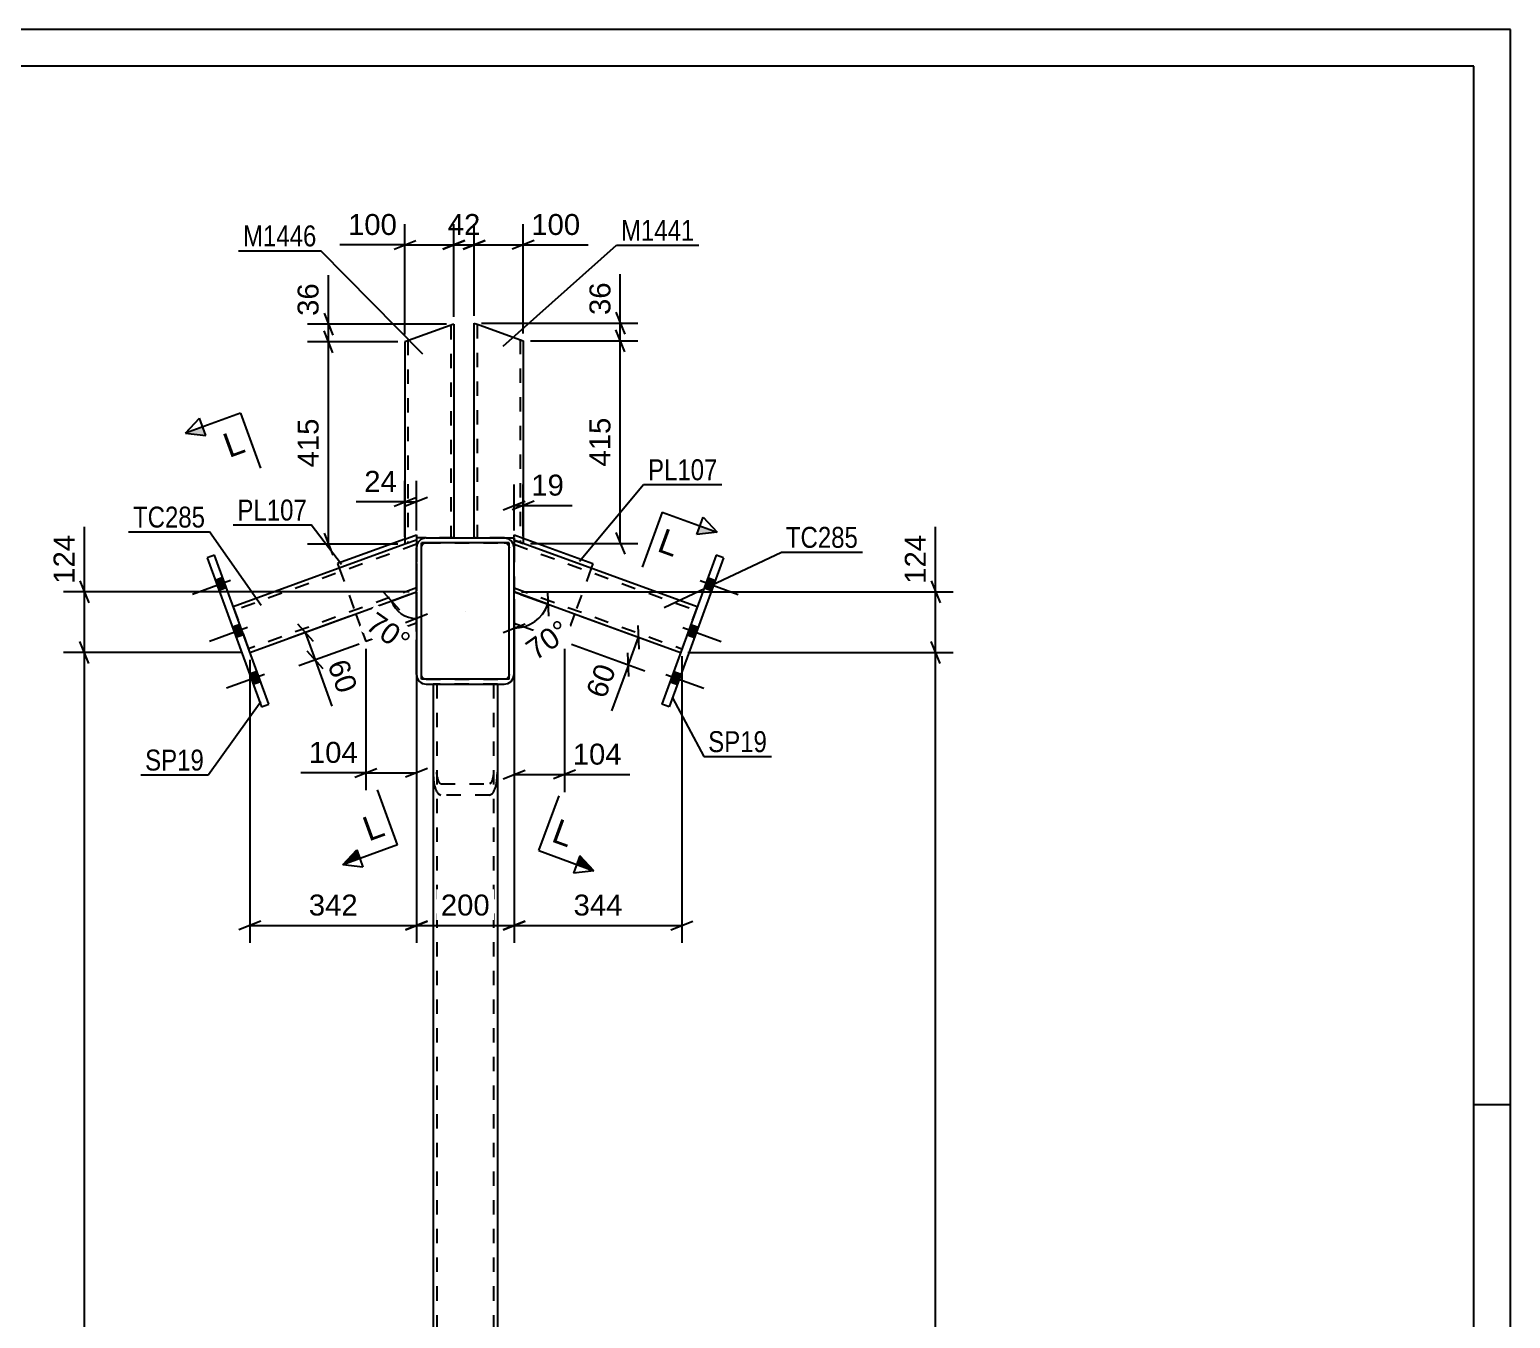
# Model space of a CAD drawing. Header units: millimetres. Extents: x -365 to 476, y -61 to 533.
# Drawn here: x 273.2 to 475.7, y 356.8 to 533 of the extents above; entities that cross this region are included whole.
import ezdxf

# ---------------------------------------------------------------- set-up
doc = ezdxf.new("R2010")
doc.units = ezdxf.units.MM
doc.linetypes.add('DXK_LINE_DOT2', pattern=[3.9198, 1.9599, -1.9599])
doc.linetypes.add('DXK_LINE_DOT3', pattern=[5.9187, 2.979, -0.9799, 0.9799, -0.9799])
doc.styles.add('Arial', font='arial.ttf', dxfattribs={"height": 0.2})
doc.styles.add('Arial Narrow', font='ARIALN.TTF', dxfattribs={"height": 0.2})

# ---------------------------------------------------------------- blocks, each defined once
blk = doc.blocks.new('Unknown-284858020-7668')
at = {"color": 5, "linetype": 'Continuous'}
for p, q in [((475.72, 533.03), (-365.28, 533.03)), ((475.72, -60.97), (475.72, 533.03)), ((470.72, 528.03), (-360.28, 528.03)), ((470.72, -55.97), (470.72, 528.03)), ((475.72, 386.03), (470.72, 386.03))]:
    blk.add_line(p, q, dxfattribs=at)
blk = doc.blocks.new('Part-284858020-20380 - 20379')
at = {"color": 2, "linetype": 'Continuous'}
for p, q in [((326.24, 462.71), (326.14, 462.2)), ((326.14, 444.86), (326.14, 462.2)), ((327.48, 463.53), (326.96, 463.43)), ((327.48, 463.53), (338.14, 463.53)), ((338.65, 463.43), (338.14, 463.53)), ((339.48, 462.2), (339.37, 462.71)), ((339.48, 444.86), (339.48, 462.2)), ((326.14, 444.86), (326.24, 444.35)), ((326.96, 443.63), (327.48, 443.53)), ((327.48, 443.53), (338.14, 443.53)), ((338.14, 443.53), (338.65, 443.63)), ((339.37, 444.35), (339.48, 444.86))]:
    blk.add_line(p, q, dxfattribs=at)
at = {"color": 7, "linetype": 'DXK_LINE_DOT2'}
for p, q in [((326.81, 462.2), (326.86, 462.45)), ((326.81, 444.86), (326.81, 462.2)), ((327.22, 462.81), (327.48, 462.86)), ((327.48, 462.86), (338.14, 462.86)), ((338.14, 462.86), (338.4, 462.81)), ((338.76, 462.45), (338.81, 462.2)), ((338.81, 444.86), (338.81, 462.2)), ((326.86, 444.61), (326.81, 444.86)), ((327.48, 444.2), (327.22, 444.25)), ((327.48, 444.2), (338.14, 444.2)), ((338.4, 444.25), (338.14, 444.2)), ((338.81, 444.86), (338.76, 444.61))]:
    blk.add_line(p, q, dxfattribs=at)
at = {"color": 7, "linetype": 'DXK_LINE_DOT3'}
blk.add_line((332.81, 453.53), (332.81, 453.53), dxfattribs=at)
at = {"color": 2, "linetype": 'Continuous'}
for centre, start, end in [((327.48, 462.2), 112.5, 157.5), ((338.14, 462.2), 22.5, 67.5), ((327.48, 444.86), 202.5, 247.5), ((338.14, 444.86), 292.5, 337.5)]:
    blk.add_arc(centre, 1.33, start, end, dxfattribs=at)
at = {"color": 7, "linetype": 'DXK_LINE_DOT2'}
for centre, start, end in [((327.48, 462.2), 112.5, 157.5), ((338.14, 462.2), 22.5, 67.5), ((327.48, 444.86), 202.5, 247.5), ((338.14, 444.86), 292.5, 337.5)]:
    blk.add_arc(centre, 0.667, start, end, dxfattribs=at)
blk = doc.blocks.new('Part-284858020-20400 - 20379')
at = {"color": 2, "linetype": 'Continuous'}
for p, q in [((367.1, 461.17), (359.69, 440.81)), ((368.1, 460.8), (360.69, 440.44)), ((368.1, 460.8), (367.1, 461.17)), ((360.69, 440.44), (359.69, 440.81))]:
    blk.add_line(p, q, dxfattribs=at)
blk = doc.blocks.new('Part-284858020-20384 - 20379')
at = {"color": 2, "linetype": 'Continuous'}
for p, q in [((328.41, 443.53), (328.41, 250.86)), ((337.21, 443.53), (337.21, 250.86))]:
    blk.add_line(p, q, dxfattribs=at)
at = {"color": 7, "linetype": 'DXK_LINE_DOT2'}
for p, q in [((337.21, 443.53), (328.41, 443.53)), ((328.94, 443.53), (328.94, 250.86)), ((336.68, 443.53), (336.68, 250.86)), ((337.21, 250.86), (328.41, 250.86))]:
    blk.add_line(p, q, dxfattribs=at)
blk = doc.blocks.new('Part-284858020-20387 - 20379')
at = {"color": 2, "linetype": 'Continuous'}
for p, q in [((324.57, 462.67), (301.08, 454.12)), ((326.14, 463.24), (326.14, 462.2)), ((303.36, 447.86), (326.14, 456.15))]:
    blk.add_line(p, q, dxfattribs=at)
at = {"color": 7, "linetype": 'DXK_LINE_DOT2'}
for p, q in [((326.14, 462.67), (301.27, 453.62)), ((326.14, 463.24), (324.57, 462.67)), ((326.14, 463.24), (326.14, 463.24)), ((326.14, 463.24), (326.14, 463.24)), ((326.14, 462.2), (326.14, 456.15)), ((326.14, 456.71), (303.18, 448.36)), ((301.08, 454.12), (303.36, 447.86))]:
    blk.add_line(p, q, dxfattribs=at)
blk = doc.blocks.new('Part-284858020-20398 - 20379')
at = {"color": 2, "linetype": 'Continuous'}
for p, q in [((339.48, 463.24), (339.48, 462.2)), ((364.53, 454.12), (340.71, 462.79)), ((339.48, 456.15), (362.25, 447.86))]:
    blk.add_line(p, q, dxfattribs=at)
at = {"color": 7, "linetype": 'DXK_LINE_DOT2'}
for p, q in [((340.71, 462.79), (339.48, 463.24)), ((339.48, 463.24), (339.48, 463.24)), ((339.48, 463.24), (339.48, 463.24)), ((339.48, 462.67), (364.35, 453.62)), ((339.48, 462.2), (339.48, 456.15)), ((339.48, 456.71), (362.44, 448.36)), ((364.53, 454.12), (362.25, 447.86))]:
    blk.add_line(p, q, dxfattribs=at)
blk = doc.blocks.new('Part-284858020-20401 - 20379')
at = {"color": 2, "linetype": 'Continuous'}
for p, q in [((298.52, 461.17), (297.52, 460.8)), ((297.52, 460.8), (304.93, 440.44)), ((305.93, 440.81), (298.52, 461.17)), ((304.93, 440.44), (305.93, 440.81))]:
    blk.add_line(p, q, dxfattribs=at)
blk = doc.blocks.new('Part-284858020-20412 - 20379')
at = {"color": 7, "linetype": 'DXK_LINE_DOT2'}
for p, q in [((339.48, 451.89), (339.48, 463.95)), ((339.48, 463.95), (340.71, 463.5)), ((350.04, 459.4), (347.76, 453.13))]:
    blk.add_line(p, q, dxfattribs=at)
at = {"color": 2, "linetype": 'Continuous'}
for p, q in [((340.71, 463.5), (350.26, 460.02)), ((350.26, 460.02), (350.04, 459.4)), ((339.48, 451.89), (346.39, 449.37)), ((347.76, 453.13), (346.39, 449.37))]:
    blk.add_line(p, q, dxfattribs=at)
blk = doc.blocks.new('Part-284858020-20413 - 20379')
at = {"color": 7, "linetype": 'DXK_LINE_DOT2'}
for p, q in [((324.57, 463.38), (326.14, 463.95)), ((326.14, 463.95), (326.14, 451.89)), ((315.58, 459.4), (317.86, 453.13))]:
    blk.add_line(p, q, dxfattribs=at)
at = {"color": 2, "linetype": 'Continuous'}
for p, q in [((324.57, 463.38), (315.35, 460.02)), ((315.35, 460.02), (315.58, 459.4)), ((317.86, 453.13), (319.23, 449.37)), ((326.14, 451.89), (319.23, 449.37))]:
    blk.add_line(p, q, dxfattribs=at)
blk = doc.blocks.new('Part-284858020-20436 - 20379')
at = {"color": 2, "linetype": 'Continuous'}
for p, q in [((334.04, 463.53), (334.04, 492.89)), ((334.04, 492.89), (334.11, 492.86)), ((334.11, 492.86), (334.28, 492.8)), ((334.28, 492.8), (334.84, 492.6)), ((334.84, 492.6), (340.71, 490.46)), ((340.71, 490.46), (340.71, 462.79)), ((338.14, 463.53), (339.48, 463.53)), ((339.48, 463.53), (339.47, 463.24)), ((339.47, 463.24), (340.71, 462.79))]:
    blk.add_line(p, q, dxfattribs=at)
at = {"color": 7, "linetype": 'DXK_LINE_DOT2'}
for p, q in [((334.28, 492.8), (334.69, 492.65)), ((334.44, 492.74), (334.44, 463.53)), ((334.44, 492.74), (334.48, 492.73)), ((334.54, 492.71), (334.84, 492.6)), ((340.31, 490.61), (340.31, 462.94)), ((338.14, 463.53), (334.04, 463.53))]:
    blk.add_line(p, q, dxfattribs=at)
blk = doc.blocks.new('Part-284858020-20439 - 20379')
at = {"color": 2, "linetype": 'Continuous'}
for p, q in [((331.24, 492.77), (324.57, 490.34)), ((331.24, 492.77), (331.24, 463.53)), ((324.57, 490.34), (324.57, 462.67)), ((326.14, 463.24), (324.57, 462.67)), ((326.14, 463.53), (326.14, 463.24)), ((327.48, 463.53), (326.14, 463.53))]:
    blk.add_line(p, q, dxfattribs=at)
at = {"color": 7, "linetype": 'DXK_LINE_DOT2'}
for p, q in [((330.72, 492.58), (330.75, 492.59)), ((330.81, 492.61), (330.84, 492.62)), ((330.84, 492.62), (330.84, 463.53)), ((324.97, 490.48), (324.97, 462.82)), ((331.24, 463.53), (327.48, 463.53))]:
    blk.add_line(p, q, dxfattribs=at)
blk = doc.blocks.new('Bolt-284858020-20494 - 20379')
at = {"linetype": 'Continuous'}
for points in [[(300.14, 456.72), (299.64, 458.1), (298.63, 457.73), (299.13, 456.36)], [(300.14, 456.72), (299.64, 458.1), (298.63, 457.73), (299.13, 456.36)], [(300.14, 456.72), (299.64, 458.1), (298.63, 457.73), (299.13, 456.36)], [(302.47, 450.3), (301.97, 451.68), (300.97, 451.31), (301.47, 449.93)], [(302.47, 450.3), (301.97, 451.68), (300.97, 451.31), (301.47, 449.93)], [(304.81, 443.88), (304.31, 445.26), (303.31, 444.89), (303.81, 443.51)], [(304.81, 443.88), (304.31, 445.26), (303.31, 444.89), (303.81, 443.51)], [(304.81, 443.88), (304.31, 445.26), (303.31, 444.89), (303.81, 443.51)]]:
    blk.add_hatch(color=1, dxfattribs=at).paths.add_polyline_path(points)
at = {"color": 1, "linetype": 'Continuous'}
for p, q in [((300.7, 457.71), (295.5, 455.81)), ((300.7, 457.71), (295.5, 455.81)), ((300.7, 457.71), (295.5, 455.81)), ((299.64, 458.1), (298.63, 457.73)), ((299.64, 458.1), (298.63, 457.73)), ((299.64, 458.1), (298.63, 457.73)), ((300.14, 456.72), (299.13, 456.36)), ((300.14, 456.72), (299.13, 456.36)), ((300.14, 456.72), (299.13, 456.36)), ((301.97, 451.68), (300.97, 451.31)), ((301.97, 451.68), (300.97, 451.31)), ((303.04, 451.29), (297.84, 449.39)), ((303.04, 451.29), (297.84, 449.39)), ((302.47, 450.3), (301.47, 449.93)), ((302.47, 450.3), (301.47, 449.93)), ((305.38, 444.86), (300.18, 442.97)), ((305.38, 444.86), (300.18, 442.97)), ((305.38, 444.86), (300.18, 442.97)), ((304.31, 445.26), (303.31, 444.89)), ((304.31, 445.26), (303.31, 444.89)), ((304.31, 445.26), (303.31, 444.89)), ((304.81, 443.88), (303.81, 443.51)), ((304.81, 443.88), (303.81, 443.51)), ((304.81, 443.88), (303.81, 443.51))]:
    blk.add_line(p, q, dxfattribs=at)
blk = doc.blocks.new('Part-284858020-20447 - 20379')
at = {"color": 2, "linetype": 'Continuous'}
for p, q in [((326.81, 444.2), (326.81, 462.86)), ((338.81, 462.86), (326.81, 462.86)), ((338.81, 444.2), (338.81, 462.86)), ((338.81, 444.2), (326.81, 444.2))]:
    blk.add_line(p, q, dxfattribs=at)
blk = doc.blocks.new('Part-284858020-20449 - 20379')
at = {"color": 7, "linetype": 'DXK_LINE_DOT2'}
for p, q in [((337.21, 443.53), (328.41, 443.53)), ((328.41, 443.53), (328.41, 390.42)), ((328.94, 443.53), (328.94, 390.42)), ((336.68, 443.53), (336.68, 390.42)), ((337.21, 443.53), (337.21, 390.42)), ((328.41, 431.5), (328.49, 430.29)), ((328.98, 430.89), (328.94, 431.5)), ((336.68, 431.5), (336.63, 430.89)), ((337.13, 430.29), (337.21, 431.5)), ((329.48, 429.92), (329.27, 430.04)), ((329.48, 429.92), (336.14, 429.92)), ((336.35, 430.04), (336.14, 429.92)), ((329.07, 428.59), (329.27, 428.47)), ((329.27, 428.47), (329.48, 428.35)), ((336.14, 428.35), (329.48, 428.35)), ((336.14, 428.35), (336.52, 428.57)), ((336.52, 428.57), (336.55, 428.59))]:
    blk.add_line(p, q, dxfattribs=at)
for centre, radius, start, end in [((332.16, 430.59), 3.68, 184.5911, 212.8755), ((330.82, 431.04), 1.84, 184.5911, 212.8755), ((334.8, 431.04), 1.84, 327.1245, 355.4089), ((333.46, 430.59), 3.68, 327.1245, 355.4089)]:
    blk.add_arc(centre, radius, start, end, dxfattribs=at)
blk = doc.blocks.new('Bolt-284858020-20493 - 20379')
at = {"linetype": 'Continuous'}
for points in [[(365.98, 458.1), (365.48, 456.72), (366.48, 456.36), (366.98, 457.73)], [(365.98, 458.1), (365.48, 456.72), (366.48, 456.36), (366.98, 457.73)], [(365.98, 458.1), (365.48, 456.72), (366.48, 456.36), (366.98, 457.73)], [(363.64, 451.68), (363.14, 450.3), (364.14, 449.93), (364.65, 451.31)], [(363.64, 451.68), (363.14, 450.3), (364.14, 449.93), (364.65, 451.31)], [(361.31, 445.26), (360.81, 443.88), (361.81, 443.51), (362.31, 444.89)], [(361.31, 445.26), (360.81, 443.88), (361.81, 443.51), (362.31, 444.89)], [(361.31, 445.26), (360.81, 443.88), (361.81, 443.51), (362.31, 444.89)]]:
    blk.add_hatch(color=1, dxfattribs=at).paths.add_polyline_path(points)
at = {"color": 1, "linetype": 'Continuous'}
for p, q in [((364.92, 457.71), (370.12, 455.81)), ((364.92, 457.71), (370.12, 455.81)), ((364.92, 457.71), (370.12, 455.81)), ((365.98, 458.1), (366.98, 457.73)), ((365.98, 458.1), (366.98, 457.73)), ((365.98, 458.1), (366.98, 457.73)), ((365.48, 456.72), (366.48, 456.36)), ((365.48, 456.72), (366.48, 456.36)), ((365.48, 456.72), (366.48, 456.36)), ((363.64, 451.68), (364.65, 451.31)), ((363.64, 451.68), (364.65, 451.31)), ((362.58, 451.28), (367.78, 449.39)), ((362.58, 451.28), (367.78, 449.39)), ((363.14, 450.3), (364.14, 449.93)), ((363.14, 450.3), (364.14, 449.93)), ((360.24, 444.86), (365.44, 442.97)), ((360.24, 444.86), (365.44, 442.97)), ((360.24, 444.86), (365.44, 442.97)), ((360.81, 443.88), (361.81, 443.51)), ((360.81, 443.88), (361.81, 443.51)), ((360.81, 443.88), (361.81, 443.51)), ((361.31, 445.26), (362.31, 444.89)), ((361.31, 445.26), (362.31, 444.89)), ((361.31, 445.26), (362.31, 444.89))]:
    blk.add_line(p, q, dxfattribs=at)
blk = doc.blocks.new('StraightDimension-284858020-21643 - 20379')
at = {"color": 7, "linetype": 'Continuous'}
for p, q in [((302.36, 447.86), (277.88, 447.86)), ((281.33, 446.36), (280.13, 449.36)), ((280.73, 230.86), (280.73, 447.86)), ((326.48, 230.86), (277.88, 230.86)), ((280.13, 232.36), (281.33, 229.36))]:
    blk.add_line(p, q, dxfattribs=at)
at = {"color": 0}
blk.add_wipeout([(279.98, 344.41), (275.78, 344.41), (275.78, 334.31), (279.98, 334.31)], dxfattribs=at)
at = {"color": 3, "style": 'Arial'}
blk.add_text('3255', height=2.865, rotation=90.0002, dxfattribs=at).set_placement((279.38, 334.91))
blk = doc.blocks.new('StraightDimension-284858020-22631 - 20379')
at = {"color": 7, "linetype": 'Continuous'}
for p, q in [((339.48, 450.89), (339.48, 428.79)), ((346.39, 448.37), (346.39, 428.79)), ((337.98, 430.59), (340.98, 431.79)), ((347.89, 431.79), (344.89, 430.59)), ((339.48, 431.19), (346.39, 431.19))]:
    blk.add_line(p, q, dxfattribs=at)
at = {"color": 0}
blk.add_wipeout([(354.78, 431.94), (354.78, 436.14), (346.91, 436.14), (346.91, 431.94)], dxfattribs=at)
at = {"color": 7, "linetype": 'Continuous'}
blk.add_line((346.39, 431.19), (355.31, 431.19), dxfattribs=at)
blk.add_line((346.39, 431.19), (355.31, 431.19), dxfattribs=at)
at = {"color": 3, "style": 'Arial'}
blk.add_text('104', height=2.865, dxfattribs=at).set_placement((347.51, 432.54))
blk = doc.blocks.new('AngleDimension-284858020-22901 - 20379')
at = {"color": 7, "linetype": 'Continuous'}
for p, q in [((321.65, 456.11), (323.8, 453.7)), ((322.73, 454.9), (326.14, 456.15)), ((325.2, 455.8), (322.73, 454.9)), ((326.14, 452.51), (326.14, 456.15)), ((327.64, 453.11), (324.64, 451.91))]:
    blk.add_line(p, q, dxfattribs=at)
blk.add_arc((326.14, 456.15), 3.63, 200, 270, dxfattribs=at)
at = {"color": 0}
blk.add_wipeout([(324.1, 446.91), (326.51, 450.35), (320.57, 454.51), (318.16, 451.07)], dxfattribs=at)
at = {"color": 3, "style": 'Arial'}
blk.add_text('70°', height=2.865, rotation=-35.002, dxfattribs=at).set_placement((319, 451.22))
blk = doc.blocks.new('StraightDimension-284858020-21642 - 20379')
at = {"color": 7, "linetype": 'Continuous'}
for p, q in [((280.13, 457.65), (281.33, 454.65)), ((325.14, 456.15), (277.88, 456.15)), ((280.73, 447.86), (280.73, 456.15)), ((302.36, 447.86), (277.88, 447.86)), ((281.33, 446.36), (280.13, 449.36))]:
    blk.add_line(p, q, dxfattribs=at)
at = {"color": 0}
blk.add_wipeout([(279.98, 464.54), (275.78, 464.54), (275.78, 456.67), (279.98, 456.67)], dxfattribs=at)
at = {"color": 7, "linetype": 'Continuous'}
blk.add_line((280.73, 456.15), (280.73, 465.07), dxfattribs=at)
blk.add_line((280.73, 456.15), (280.73, 465.07), dxfattribs=at)
at = {"color": 3, "style": 'Arial'}
blk.add_text('124', height=2.865, rotation=90.0002, dxfattribs=at).set_placement((279.38, 457.27))
blk = doc.blocks.new('StraightDimension-284858020-22214 - 20379')
at = {"color": 7, "linetype": 'Continuous'}
for p, q in [((396.53, 457.65), (397.73, 454.65)), ((340.48, 456.15), (399.53, 456.15)), ((397.13, 447.86), (397.13, 456.15)), ((363.25, 447.86), (399.53, 447.86)), ((397.73, 446.36), (396.53, 449.36))]:
    blk.add_line(p, q, dxfattribs=at)
at = {"color": 0}
blk.add_wipeout([(396.38, 464.54), (392.18, 464.54), (392.18, 456.67), (396.38, 456.67)], dxfattribs=at)
at = {"color": 7, "linetype": 'Continuous'}
blk.add_line((397.13, 456.15), (397.13, 465.07), dxfattribs=at)
blk.add_line((397.13, 456.15), (397.13, 465.07), dxfattribs=at)
at = {"color": 3, "style": 'Arial'}
blk.add_text('124', height=2.865, rotation=90.0002, dxfattribs=at).set_placement((395.78, 457.27))
blk = doc.blocks.new('StraightDimension-284858020-22392 - 20379')
at = {"color": 7, "linetype": 'Continuous'}
for p, q in [((331.24, 493.77), (331.24, 506.45)), ((334.04, 493.89), (334.04, 506.45)), ((329.74, 503), (332.74, 504.2)), ((335.54, 504.2), (332.54, 503)), ((331.24, 503.6), (334.04, 503.6))]:
    blk.add_line(p, q, dxfattribs=at)
at = {"color": 0}
blk.add_wipeout([(335.47, 504.35), (335.47, 508.55), (329.82, 508.55), (329.82, 504.35)], dxfattribs=at)
at = {"color": 3, "style": 'Arial'}
blk.add_text('42', height=2.865, dxfattribs=at).set_placement((330.42, 504.95))
blk = doc.blocks.new('StraightDimension-284858020-22215 - 20379')
at = {"color": 7, "linetype": 'Continuous'}
for p, q in [((363.25, 447.86), (399.53, 447.86)), ((397.73, 446.36), (396.53, 449.36)), ((397.13, 230.86), (397.13, 447.86)), ((339.14, 230.86), (399.53, 230.86)), ((396.53, 232.36), (397.73, 229.36))]:
    blk.add_line(p, q, dxfattribs=at)
at = {"color": 0}
blk.add_wipeout([(396.38, 344.41), (392.18, 344.41), (392.18, 334.31), (396.38, 334.31)], dxfattribs=at)
at = {"color": 3, "style": 'Arial'}
blk.add_text('3255', height=2.865, rotation=90.0002, dxfattribs=at).set_placement((395.78, 334.91))
blk = doc.blocks.new('StraightDimension-284858020-22380 - 20379')
at = {"color": 7, "linetype": 'Continuous'}
for p, q in [((339.48, 464.53), (339.48, 470.82)), ((340.71, 463.79), (340.71, 470.82)), ((337.98, 467.37), (340.98, 468.57)), ((342.21, 468.57), (339.21, 467.37)), ((339.48, 467.97), (340.71, 467.97))]:
    blk.add_line(p, q, dxfattribs=at)
at = {"color": 0}
blk.add_wipeout([(346.88, 468.72), (346.88, 472.92), (341.24, 472.92), (341.24, 468.72)], dxfattribs=at)
at = {"color": 7, "linetype": 'Continuous'}
blk.add_line((340.71, 467.97), (347.41, 467.97), dxfattribs=at)
blk.add_line((340.71, 467.97), (347.41, 467.97), dxfattribs=at)
at = {"color": 3, "style": 'Arial'}
blk.add_text('19', height=2.865, dxfattribs=at).set_placement((341.84, 469.32))
blk = doc.blocks.new('StraightDimension-284858020-22251 - 20379')
at = {"color": 7, "linetype": 'Continuous'}
for p, q in [((316.92, 452.79), (308.67, 449.79)), ((309.85, 451.81), (312, 449.4)), ((310.92, 450.61), (312.29, 446.85)), ((318.29, 449.03), (310.04, 446.03)), ((313.37, 445.64), (311.21, 448.05))]:
    blk.add_line(p, q, dxfattribs=at)
at = {"color": 0}
blk.add_wipeout([(315.11, 441.3), (319.05, 442.74), (317.12, 448.05), (313.18, 446.61)], dxfattribs=at)
at = {"color": 7, "linetype": 'Continuous'}
blk.add_line((312.29, 446.85), (314.58, 440.55), dxfattribs=at)
blk.add_line((312.29, 446.85), (314.58, 440.55), dxfattribs=at)
at = {"color": 3, "style": 'Arial'}
blk.add_text('60', height=2.865, rotation=-69.9983, dxfattribs=at).set_placement((313.94, 446.25))
blk = doc.blocks.new('StraightDimension-284858020-22269 - 20379')
at = {"color": 7, "linetype": 'Continuous'}
for p, q in [((348.7, 452.79), (358.74, 449.14)), ((356.43, 451.57), (356.53, 448.34)), ((355.12, 446.2), (356.48, 449.96)), ((347.33, 449.03), (357.37, 445.37)), ((355.17, 444.58), (355.06, 447.81))]:
    blk.add_line(p, q, dxfattribs=at)
at = {"color": 0}
blk.add_wipeout([(354.23, 445.96), (350.28, 447.4), (348.35, 442.09), (352.3, 440.65)], dxfattribs=at)
at = {"color": 7, "linetype": 'Continuous'}
blk.add_line((355.12, 446.2), (352.82, 439.9), dxfattribs=at)
blk.add_line((355.12, 446.2), (352.82, 439.9), dxfattribs=at)
at = {"color": 3, "style": 'Arial'}
blk.add_text('60', height=2.865, rotation=69.9983, dxfattribs=at).set_placement((351.94, 441.42))
blk = doc.blocks.new('StraightDimension-284858020-22299 - 20379')
at = {"color": 7, "linetype": 'Continuous'}
for p, q in [((313.5, 494.27), (314.7, 491.27)), ((330.24, 492.77), (311.25, 492.77)), ((314.1, 490.34), (314.1, 492.77)), ((323.57, 490.34), (311.25, 490.34)), ((314.7, 488.84), (313.5, 491.84))]:
    blk.add_line(p, q, dxfattribs=at)
at = {"color": 0}
blk.add_wipeout([(313.35, 498.94), (309.15, 498.94), (309.15, 493.29), (313.35, 493.29)], dxfattribs=at)
at = {"color": 7, "linetype": 'Continuous'}
blk.add_line((314.1, 492.77), (314.1, 499.46), dxfattribs=at)
blk.add_line((314.1, 492.77), (314.1, 499.46), dxfattribs=at)
at = {"color": 3, "style": 'Arial'}
blk.add_text('36', height=2.865, rotation=90.0002, dxfattribs=at).set_placement((312.75, 493.89))
blk = doc.blocks.new('StraightDimension-284858020-22300 - 20379')
at = {"color": 7, "linetype": 'Continuous'}
for p, q in [((323.57, 490.34), (311.25, 490.34)), ((314.7, 488.84), (313.5, 491.84)), ((314.1, 462.67), (314.1, 490.34)), ((313.5, 464.17), (314.7, 461.17)), ((323.57, 462.67), (311.25, 462.67))]:
    blk.add_line(p, q, dxfattribs=at)
at = {"color": 0}
blk.add_wipeout([(313.35, 480.44), (309.15, 480.44), (309.15, 472.57), (313.35, 472.57)], dxfattribs=at)
at = {"color": 3, "style": 'Arial'}
blk.add_text('415', height=2.865, rotation=90.0002, dxfattribs=at).set_placement((312.75, 473.17))
blk = doc.blocks.new('StraightDimension-284858020-22334 - 20379')
at = {"color": 7, "linetype": 'Continuous'}
for p, q in [((353.41, 494.39), (354.61, 491.39)), ((335.04, 492.89), (356.41, 492.89)), ((354.01, 490.46), (354.01, 492.89)), ((341.71, 490.46), (356.41, 490.46)), ((354.61, 488.96), (353.41, 491.96))]:
    blk.add_line(p, q, dxfattribs=at)
at = {"color": 0}
blk.add_wipeout([(353.26, 499.06), (349.06, 499.06), (349.06, 493.41), (353.26, 493.41)], dxfattribs=at)
at = {"color": 7, "linetype": 'Continuous'}
blk.add_line((354.01, 492.89), (354.01, 499.58), dxfattribs=at)
blk.add_line((354.01, 492.89), (354.01, 499.58), dxfattribs=at)
at = {"color": 3, "style": 'Arial'}
blk.add_text('36', height=2.865, rotation=90.0002, dxfattribs=at).set_placement((352.66, 494.01))
blk = doc.blocks.new('StraightDimension-284858020-22335 - 20379')
at = {"color": 7, "linetype": 'Continuous'}
for p, q in [((341.71, 490.46), (356.41, 490.46)), ((354.61, 488.96), (353.41, 491.96)), ((354.01, 462.79), (354.01, 490.46)), ((353.41, 464.29), (354.61, 461.29)), ((341.71, 462.79), (356.41, 462.79))]:
    blk.add_line(p, q, dxfattribs=at)
at = {"color": 0}
blk.add_wipeout([(353.26, 480.56), (349.06, 480.56), (349.06, 472.69), (353.26, 472.69)], dxfattribs=at)
at = {"color": 3, "style": 'Arial'}
blk.add_text('415', height=2.865, rotation=90.0002, dxfattribs=at).set_placement((352.66, 473.29))
blk = doc.blocks.new('StraightDimension-284858020-22369 - 20379')
at = {"color": 7, "linetype": 'Continuous'}
for p, q in [((324.57, 463.67), (324.57, 471.33)), ((326.14, 464.53), (326.14, 471.33)), ((323.07, 467.88), (326.07, 469.08)), ((324.57, 468.48), (326.14, 468.48)), ((327.64, 469.08), (324.64, 467.88))]:
    blk.add_line(p, q, dxfattribs=at)
at = {"color": 0}
blk.add_wipeout([(324.05, 469.23), (324.05, 473.43), (318.4, 473.43), (318.4, 469.23)], dxfattribs=at)
at = {"color": 7, "linetype": 'Continuous'}
blk.add_line((324.57, 468.48), (317.88, 468.48), dxfattribs=at)
blk.add_line((324.57, 468.48), (317.88, 468.48), dxfattribs=at)
at = {"color": 3, "style": 'Arial'}
blk.add_text('24', height=2.865, dxfattribs=at).set_placement((319, 469.83))
blk = doc.blocks.new('StraightDimension-284858020-22391 - 20379')
at = {"color": 7, "linetype": 'Continuous'}
for p, q in [((334.04, 493.89), (334.04, 506.45)), ((340.71, 491.46), (340.71, 506.45)), ((332.54, 503), (335.54, 504.2)), ((342.21, 504.2), (339.21, 503)), ((334.04, 503.6), (340.71, 503.6))]:
    blk.add_line(p, q, dxfattribs=at)
at = {"color": 0}
blk.add_wipeout([(349.11, 504.35), (349.11, 508.55), (341.24, 508.55), (341.24, 504.35)], dxfattribs=at)
at = {"color": 7, "linetype": 'Continuous'}
blk.add_line((340.71, 503.6), (349.63, 503.6), dxfattribs=at)
blk.add_line((340.71, 503.6), (349.63, 503.6), dxfattribs=at)
at = {"color": 3, "style": 'Arial'}
blk.add_text('100', height=2.865, dxfattribs=at).set_placement((341.84, 504.95))
blk = doc.blocks.new('StraightDimension-284858020-22393 - 20379')
at = {"color": 7, "linetype": 'Continuous'}
for p, q in [((324.57, 491.34), (324.57, 506.45)), ((331.24, 493.77), (331.24, 506.45)), ((323.07, 503), (326.07, 504.2)), ((332.74, 504.2), (329.74, 503)), ((324.57, 503.6), (331.24, 503.6))]:
    blk.add_line(p, q, dxfattribs=at)
at = {"color": 0}
blk.add_wipeout([(324.05, 504.35), (324.05, 508.55), (316.18, 508.55), (316.18, 504.35)], dxfattribs=at)
at = {"color": 7, "linetype": 'Continuous'}
blk.add_line((324.57, 503.6), (315.65, 503.6), dxfattribs=at)
blk.add_line((324.57, 503.6), (315.65, 503.6), dxfattribs=at)
at = {"color": 3, "style": 'Arial'}
blk.add_text('100', height=2.865, dxfattribs=at).set_placement((316.78, 504.95))
blk = doc.blocks.new('StraightDimension-284858020-22513 - 20379')
at = {"color": 7, "linetype": 'Continuous'}
for p, q in [((339.48, 455.15), (339.48, 408.16)), ((362.44, 447.36), (362.44, 408.16)), ((340.98, 411.16), (337.98, 409.96)), ((360.94, 409.96), (363.94, 411.16)), ((339.48, 410.56), (362.44, 410.56))]:
    blk.add_line(p, q, dxfattribs=at)
at = {"color": 0}
blk.add_wipeout([(354.89, 411.31), (354.89, 415.51), (347.02, 415.51), (347.02, 411.31)], dxfattribs=at)
at = {"color": 3, "style": 'Arial'}
blk.add_text('344', height=2.865, dxfattribs=at).set_placement((347.62, 411.91))
blk = doc.blocks.new('StraightDimension-284858020-22514 - 20379')
at = {"color": 7, "linetype": 'Continuous'}
for p, q in [((326.14, 455.15), (326.14, 408.16)), ((339.48, 455.15), (339.48, 408.16)), ((327.64, 411.16), (324.64, 409.96)), ((337.98, 409.96), (340.98, 411.16)), ((326.14, 410.56), (339.48, 410.56))]:
    blk.add_line(p, q, dxfattribs=at)
at = {"color": 0}
blk.add_wipeout([(336.74, 411.31), (336.74, 415.51), (328.87, 415.51), (328.87, 411.31)], dxfattribs=at)
at = {"color": 3, "style": 'Arial'}
blk.add_text('200', height=2.865, dxfattribs=at).set_placement((329.47, 411.91))
blk = doc.blocks.new('StraightDimension-284858020-22515 - 20379')
at = {"color": 7, "linetype": 'Continuous'}
for p, q in [((326.14, 455.15), (326.14, 408.16)), ((303.36, 446.86), (303.36, 408.16)), ((304.86, 411.16), (301.86, 409.96)), ((324.64, 409.96), (327.64, 411.16)), ((303.36, 410.56), (326.14, 410.56))]:
    blk.add_line(p, q, dxfattribs=at)
at = {"color": 0}
blk.add_wipeout([(318.69, 411.31), (318.69, 415.51), (310.82, 415.51), (310.82, 411.31)], dxfattribs=at)
at = {"color": 3, "style": 'Arial'}
blk.add_text('342', height=2.865, dxfattribs=at).set_placement((311.42, 411.91))
blk = doc.blocks.new('StraightDimension-284858020-22613 - 20379')
at = {"color": 7, "linetype": 'Continuous'}
for p, q in [((326.14, 450.89), (326.14, 429.03)), ((319.23, 448.37), (319.23, 429.03)), ((317.73, 430.83), (320.73, 432.03)), ((319.23, 431.43), (326.14, 431.43)), ((327.64, 432.03), (324.64, 430.83))]:
    blk.add_line(p, q, dxfattribs=at)
at = {"color": 0}
blk.add_wipeout([(318.7, 432.18), (318.7, 436.38), (310.83, 436.38), (310.83, 432.18)], dxfattribs=at)
at = {"color": 7, "linetype": 'Continuous'}
blk.add_line((319.23, 431.43), (310.31, 431.43), dxfattribs=at)
blk.add_line((319.23, 431.43), (310.31, 431.43), dxfattribs=at)
at = {"color": 3, "style": 'Arial'}
blk.add_text('104', height=2.865, dxfattribs=at).set_placement((311.43, 432.78))
blk = doc.blocks.new('AngleDimension-284858020-22905 - 20379')
at = {"color": 7, "linetype": 'Continuous'}
for p, q in [((344.12, 454.46), (339.48, 456.15)), ((339.48, 451.2), (339.48, 456.15)), ((340.41, 455.8), (344.12, 454.46)), ((344.07, 456.07), (344.17, 452.84)), ((337.98, 450.6), (340.98, 451.8))]:
    blk.add_line(p, q, dxfattribs=at)
blk.add_arc((339.48, 456.15), 4.94, 270, 340, dxfattribs=at)
at = {"color": 0}
blk.add_wipeout([(348.2, 450), (345.8, 453.44), (339.86, 449.28), (342.27, 445.84)], dxfattribs=at)
at = {"color": 3, "style": 'Arial'}
blk.add_text('70°', height=2.865, rotation=35.002, dxfattribs=at).set_placement((342.42, 446.68))
blk = doc.blocks.new('Mark-284858020-22292 - 20379')
at = {"color": 0}
blk.add_wipeout([(374.07, 434.25), (374.07, 437.25), (366.03, 437.25), (366.03, 434.25)], dxfattribs=at)
blk.add_wipeout([(374.07, 434.25), (374.07, 437.25), (366.03, 437.25), (366.03, 434.25)], dxfattribs=at)
at = {"color": 30, "linetype": 'Continuous'}
for p, q in [((361.14, 441.68), (365.43, 433.65)), ((365.43, 433.65), (374.67, 433.65))]:
    blk.add_line(p, q, dxfattribs=at)
at = {"color": 3, "style": 'Arial Narrow'}
blk.add_text('SP19', height=2.863, dxfattribs=at).set_placement((366.03, 434.25))
blk = doc.blocks.new('Mark-284858020-22486 - 20379')
at = {"color": 0}
blk.add_wipeout([(386.51, 462.18), (386.51, 465.18), (376.65, 465.18), (376.65, 462.18)], dxfattribs=at)
blk.add_wipeout([(386.51, 462.18), (386.51, 465.18), (376.65, 465.18), (376.65, 462.18)], dxfattribs=at)
at = {"color": 30, "linetype": 'Continuous'}
for p, q in [((359.99, 454.03), (376.05, 461.58)), ((376.05, 461.58), (387.11, 461.58))]:
    blk.add_line(p, q, dxfattribs=at)
at = {"color": 3, "style": 'Arial Narrow'}
blk.add_text('TC285', height=2.863, dxfattribs=at).set_placement((376.65, 462.18))
blk = doc.blocks.new('SectionMark-284858020-23435 - 20379')
at = {"linetype": 'Continuous'}
for points in [[(296.92, 478.72), (297.35, 477.55), (294.57, 477.87)], [(317.97, 420.89), (318.4, 419.71), (316.05, 418.86)]]:
    blk.add_hatch(color=6, dxfattribs=at).paths.add_polyline_path(points)
at = {"color": 6, "linetype": 'Continuous'}
for p, q in [((294.57, 477.87), (296.49, 479.9)), ((297.35, 477.55), (296.49, 479.9)), ((294.57, 477.87), (297.35, 477.55)), ((316.05, 418.86), (317.97, 420.89)), ((317.97, 420.89), (318.82, 418.54)), ((318.82, 418.54), (316.05, 418.86))]:
    blk.add_line(p, q, dxfattribs=at)
at = {"color": 0, "linetype": 'Continuous'}
for points in [[(302.94, 475.33), (301.74, 478.62), (299.31, 477.73), (300.5, 474.44)], [(322.03, 422.9), (320.83, 426.19), (318.39, 425.3), (319.59, 422.01)]]:
    blk.add_wipeout(points, dxfattribs=at)
at = {"color": 6, "linetype": 'Continuous'}
for p, q in [((302.09, 480.6), (294.57, 477.87)), ((302.09, 480.6), (304.82, 473.09)), ((323.56, 421.59), (320.83, 429.11)), ((323.56, 421.59), (316.05, 418.86))]:
    blk.add_line(p, q, dxfattribs=at)
at = {"color": 3, "linetype": 'Continuous', "style": 'Arial'}
for p in [(300.5, 474.44), (319.59, 422.01)]:
    blk.add_text('L', height=3.34, rotation=20.002, dxfattribs=at).set_placement(p)
blk = doc.blocks.new('Mark-284858020-22459 - 20379')
at = {"color": 0}
blk.add_wipeout([(312.47, 503.39), (312.47, 506.39), (302.42, 506.39), (302.42, 503.39)], dxfattribs=at)
blk.add_wipeout([(312.47, 503.39), (312.47, 506.39), (302.42, 506.39), (302.42, 503.39)], dxfattribs=at)
at = {"color": 30, "linetype": 'Continuous'}
for p in [(301.82, 502.79), (327.01, 488.64)]:
    blk.add_line(p, (313.07, 502.79), dxfattribs=at)
at = {"color": 3, "style": 'Arial Narrow'}
blk.add_text('M1446', height=2.863, dxfattribs=at).set_placement((302.42, 503.39))
blk = doc.blocks.new('Mark-284858020-22470 - 20379')
at = {"color": 0}
blk.add_wipeout([(297.24, 464.95), (297.24, 467.95), (287.38, 467.95), (287.38, 464.95)], dxfattribs=at)
blk.add_wipeout([(297.24, 464.95), (297.24, 467.95), (287.38, 467.95), (287.38, 464.95)], dxfattribs=at)
at = {"color": 30, "linetype": 'Continuous'}
for p in [(286.78, 464.35), (304.9, 454.28)]:
    blk.add_line(p, (297.84, 464.35), dxfattribs=at)
at = {"color": 3, "style": 'Arial Narrow'}
blk.add_text('TC285', height=2.863, dxfattribs=at).set_placement((287.38, 464.95))
blk = doc.blocks.new('Mark-284858020-22474 - 20379')
at = {"color": 0}
blk.add_wipeout([(311.16, 465.91), (311.16, 468.91), (301.66, 468.91), (301.66, 465.91)], dxfattribs=at)
blk.add_wipeout([(311.16, 465.91), (311.16, 468.91), (301.66, 468.91), (301.66, 465.91)], dxfattribs=at)
at = {"color": 30, "linetype": 'Continuous'}
for p in [(301.06, 465.31), (315.9, 459.92)]:
    blk.add_line(p, (311.76, 465.31), dxfattribs=at)
at = {"color": 3, "style": 'Arial Narrow'}
blk.add_text('PL107', height=2.863, dxfattribs=at).set_placement((301.66, 465.91))
blk = doc.blocks.new('Mark-284858020-22286 - 20379')
at = {"color": 0}
blk.add_wipeout([(297.08, 431.73), (297.08, 434.73), (289.04, 434.73), (289.04, 431.73)], dxfattribs=at)
blk.add_wipeout([(297.08, 431.73), (297.08, 434.73), (289.04, 434.73), (289.04, 431.73)], dxfattribs=at)
at = {"color": 30, "linetype": 'Continuous'}
for p in [(304.88, 441.11), (288.44, 431.13)]:
    blk.add_line(p, (297.68, 431.13), dxfattribs=at)
at = {"color": 3, "style": 'Arial Narrow'}
blk.add_text('SP19', height=2.863, dxfattribs=at).set_placement((289.04, 431.73))
blk = doc.blocks.new('Mark-284858020-22456 - 20379')
at = {"color": 0}
blk.add_wipeout([(364.15, 504.15), (364.15, 507.15), (354.1, 507.15), (354.1, 504.15)], dxfattribs=at)
blk.add_wipeout([(364.15, 504.15), (364.15, 507.15), (354.1, 507.15), (354.1, 504.15)], dxfattribs=at)
at = {"color": 30, "linetype": 'Continuous'}
for p, q in [((337.98, 489.74), (353.5, 503.55)), ((353.5, 503.55), (364.75, 503.55))]:
    blk.add_line(p, q, dxfattribs=at)
at = {"color": 3, "style": 'Arial Narrow'}
blk.add_text('M1441', height=2.863, dxfattribs=at).set_placement((354.1, 504.15))
blk = doc.blocks.new('Mark-284858020-22489 - 20379')
at = {"color": 0}
blk.add_wipeout([(367.3, 471.42), (367.3, 474.42), (357.8, 474.42), (357.8, 471.42)], dxfattribs=at)
blk.add_wipeout([(367.3, 471.42), (367.3, 474.42), (357.8, 474.42), (357.8, 471.42)], dxfattribs=at)
at = {"color": 30, "linetype": 'Continuous'}
for p, q in [((348.41, 460.34), (357.2, 470.82)), ((357.2, 470.82), (367.9, 470.82))]:
    blk.add_line(p, q, dxfattribs=at)
at = {"color": 3, "style": 'Arial Narrow'}
blk.add_text('PL107', height=2.863, dxfattribs=at).set_placement((357.8, 471.42))
blk = doc.blocks.new('SectionMark-284858020-23496 - 20379')
at = {"linetype": 'Continuous'}
for points in [[(364.47, 464), (364.9, 465.17), (367.25, 464.32)], [(348.06, 418.9), (348.49, 420.07), (350.41, 418.04)]]:
    blk.add_hatch(color=6, dxfattribs=at).paths.add_polyline_path(points)
at = {"color": 6, "linetype": 'Continuous'}
for p, q in [((364.47, 464), (365.33, 466.35)), ((365.33, 466.35), (367.25, 464.32)), ((367.25, 464.32), (364.47, 464)), ((348.49, 420.07), (347.63, 417.72)), ((350.41, 418.04), (348.49, 420.07)), ((350.41, 418.04), (347.63, 417.72))]:
    blk.add_line(p, q, dxfattribs=at)
at = {"color": 0, "linetype": 'Continuous'}
for points in [[(361.32, 460.89), (362.51, 464.18), (360.07, 465.07), (358.88, 461.78)], [(346.87, 421.19), (348.06, 424.48), (345.63, 425.37), (344.43, 422.08)]]:
    blk.add_wipeout(points, dxfattribs=at)
at = {"color": 6, "linetype": 'Continuous'}
for p, q in [((359.73, 467.05), (357, 459.54)), ((359.73, 467.05), (367.25, 464.32)), ((342.89, 420.78), (345.63, 428.29)), ((342.89, 420.78), (350.41, 418.04))]:
    blk.add_line(p, q, dxfattribs=at)
at = {"color": 3, "linetype": 'Continuous', "style": 'Arial'}
for p in [(358.88, 461.78), (344.43, 422.08)]:
    blk.add_text('L', height=3.34, rotation=-20.002, dxfattribs=at).set_placement(p)

msp = doc.modelspace()

# ---------------------------------------------------------------- block references
for name in ['Unknown-284858020-7668', 'Part-284858020-20439 - 20379', 'Part-284858020-20436 - 20379', 'Part-284858020-20413 - 20379', 'Part-284858020-20412 - 20379', 'Part-284858020-20387 - 20379', 'Part-284858020-20380 - 20379', 'Part-284858020-20447 - 20379', 'Part-284858020-20398 - 20379', 'Part-284858020-20401 - 20379', 'Part-284858020-20400 - 20379', 'Bolt-284858020-20494 - 20379', 'Bolt-284858020-20493 - 20379', 'Part-284858020-20384 - 20379', 'Part-284858020-20449 - 20379']:
    msp.add_blockref(name, (0, 0))

# ---------------------------------------------------------------- next in the draw order: block references
for name in ['StraightDimension-284858020-22392 - 20379', 'StraightDimension-284858020-22631 - 20379', 'StraightDimension-284858020-21643 - 20379']:
    msp.add_blockref(name, (0, 0))

# ---------------------------------------------------------------- next in the draw order: block references
for name in ['StraightDimension-284858020-22299 - 20379', 'StraightDimension-284858020-22334 - 20379', 'StraightDimension-284858020-22214 - 20379', 'AngleDimension-284858020-22901 - 20379']:
    msp.add_blockref(name, (0, 0))

# ---------------------------------------------------------------- next in the draw order: block references
for name in ['StraightDimension-284858020-22380 - 20379', 'StraightDimension-284858020-21642 - 20379', 'StraightDimension-284858020-22215 - 20379']:
    msp.add_blockref(name, (0, 0))

# ---------------------------------------------------------------- next in the draw order: block references
for name in ['StraightDimension-284858020-22300 - 20379', 'StraightDimension-284858020-22335 - 20379', 'StraightDimension-284858020-22251 - 20379', 'StraightDimension-284858020-22269 - 20379']:
    msp.add_blockref(name, (0, 0))

# ---------------------------------------------------------------- next in the draw order: block references
for name in ['StraightDimension-284858020-22391 - 20379', 'StraightDimension-284858020-22369 - 20379', 'StraightDimension-284858020-22513 - 20379']:
    msp.add_blockref(name, (0, 0))

# ---------------------------------------------------------------- next in the draw order: block references
for name in ['StraightDimension-284858020-22393 - 20379', 'Mark-284858020-22456 - 20379', 'Mark-284858020-22486 - 20379', 'StraightDimension-284858020-22514 - 20379', 'Mark-284858020-22292 - 20379']:
    msp.add_blockref(name, (0, 0))

# ---------------------------------------------------------------- next in the draw order: block references
for name in ['Mark-284858020-22459 - 20379', 'Mark-284858020-22489 - 20379', 'AngleDimension-284858020-22905 - 20379', 'StraightDimension-284858020-22515 - 20379']:
    msp.add_blockref(name, (0, 0))

# ---------------------------------------------------------------- next in the draw order: block references
for name in ['SectionMark-284858020-23496 - 20379', 'StraightDimension-284858020-22613 - 20379']:
    msp.add_blockref(name, (0, 0))

# ---------------------------------------------------------------- next in the draw order: block references
msp.add_blockref('SectionMark-284858020-23435 - 20379', (0, 0))

# ---------------------------------------------------------------- next in the draw order: block references
for name in ['Mark-284858020-22470 - 20379', 'Mark-284858020-22286 - 20379']:
    msp.add_blockref(name, (0, 0))

# ---------------------------------------------------------------- next in the draw order: block references
msp.add_blockref('Mark-284858020-22474 - 20379', (0, 0))

doc.saveas('drawing.dxf')
